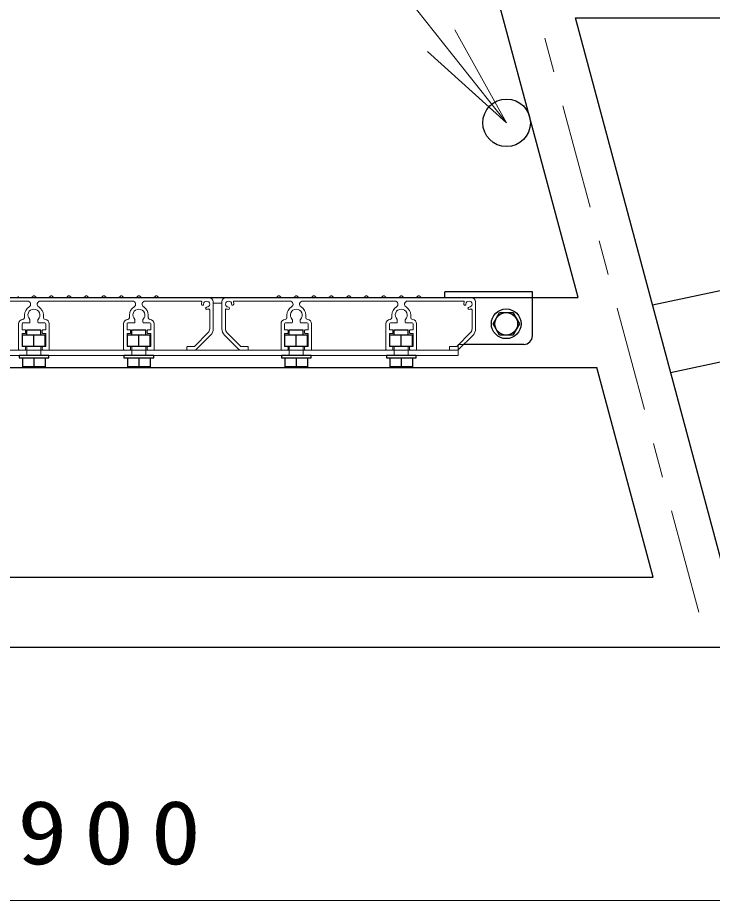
# Model space of a CAD drawing. Units: millimetres on the paper. Extents: x -385 to 0, y -19 to 267.
# Drawn here: x -128.94 to -109.08, y 72.97 to 98.22 of the extents above; entities that cross this region are included whole.
import ezdxf

# ---------------------------------------------------------------- set-up
doc = ezdxf.new("R2010")
doc.units = ezdxf.units.MM
doc.linetypes.add('USER1', pattern=[4.5, 2.5, -2])
doc.linetypes.add('USER2', pattern=[6, 3, -1, 1, -1])
doc.layers.add('LY_1', color=7, linetype='Continuous', lineweight=13)
doc.styles.add('ＭＳ ゴシック', font='')
doc.styles.get('ＭＳ ゴシック').set_extended_font_data('MS Gothic')

# ---------------------------------------------------------------- blocks, each defined once
blk = doc.blocks.new('open_arrow')
at = {"color": 0, "linetype": 'Continuous', "lineweight": -2}
blk.add_lwpolyline([(7.5, 1.25), (0, 0), (7.5, -1.25)], dxfattribs=at)

msp = doc.modelspace()

# ---------------------------------------------------------------- linework, layer by layer
at = {"layer": 'LY_1', "lineweight": 25}
for p, q in [((-112.916, 90.217), (-117.357, 106.792)), ((-112.989, 98.217), (-77.38, 98.217)), ((-108.166, 80.217), (-112.989, 98.217)), ((-110.791, 90.012), (-77.101, 97.173)), ((-110.272, 88.077), (-76.582, 95.239)), ((-148.525, 90.217), (-112.916, 90.217)), ((-115.346, 89.467), (-115.158, 89.792)), ((-115.158, 89.792), (-114.783, 89.792)), ((-114.783, 89.792), (-114.595, 89.467)), ((-115.158, 89.142), (-115.346, 89.467)), ((-114.595, 89.467), (-114.783, 89.142)), ((-128.796, 88.817), (-128.796, 89.142)), ((-128.146, 89.142), (-128.796, 89.142)), ((-128.671, 89.297), (-128.271, 89.297)), ((-128.671, 89.142), (-128.671, 89.297)), ((-128.471, 88.817), (-128.471, 89.142)), ((-128.271, 89.142), (-128.271, 89.297)), ((-128.146, 88.817), (-128.146, 89.142)), ((-125.796, 88.817), (-125.796, 89.142)), ((-125.146, 89.142), (-125.796, 89.142)), ((-125.671, 89.297), (-125.271, 89.297)), ((-125.671, 89.142), (-125.671, 89.297)), ((-125.471, 88.817), (-125.471, 89.142)), ((-125.271, 89.142), (-125.271, 89.297)), ((-125.146, 88.817), (-125.146, 89.142)), ((-121.296, 88.817), (-121.296, 89.142)), ((-120.646, 89.142), (-121.296, 89.142)), ((-121.171, 89.297), (-120.771, 89.297)), ((-121.171, 89.142), (-121.171, 89.297)), ((-120.971, 88.817), (-120.971, 89.142)), ((-120.771, 89.142), (-120.771, 89.297)), ((-120.646, 88.817), (-120.646, 89.142)), ((-118.296, 88.817), (-118.296, 89.142)), ((-117.646, 89.142), (-118.296, 89.142)), ((-118.171, 89.297), (-117.771, 89.297)), ((-118.171, 89.142), (-118.171, 89.297)), ((-117.971, 88.817), (-117.971, 89.142)), ((-117.771, 89.142), (-117.771, 89.297)), ((-117.646, 88.817), (-117.646, 89.142)), ((-114.783, 89.142), (-115.158, 89.142)), ((-128.146, 88.817), (-128.796, 88.817)), ((-125.146, 88.817), (-125.796, 88.817)), ((-120.646, 88.817), (-121.296, 88.817)), ((-117.646, 88.817), (-118.296, 88.817)), ((-128.896, 88.557), (-128.896, 88.497)), ((-128.046, 88.557), (-128.896, 88.557)), ((-128.896, 88.497), (-128.046, 88.497)), ((-128.796, 88.497), (-128.796, 88.232)), ((-128.471, 88.497), (-128.471, 88.232)), ((-128.146, 88.497), (-128.146, 88.232)), ((-128.046, 88.497), (-128.046, 88.557)), ((-125.896, 88.557), (-125.896, 88.497)), ((-125.046, 88.557), (-125.896, 88.557)), ((-125.896, 88.497), (-125.046, 88.497)), ((-125.796, 88.497), (-125.796, 88.232)), ((-125.471, 88.497), (-125.471, 88.232)), ((-125.146, 88.497), (-125.146, 88.232)), ((-125.046, 88.497), (-125.046, 88.557)), ((-121.396, 88.557), (-121.396, 88.497)), ((-120.546, 88.557), (-121.396, 88.557)), ((-121.396, 88.497), (-120.546, 88.497)), ((-121.296, 88.497), (-121.296, 88.232)), ((-120.971, 88.497), (-120.971, 88.232)), ((-120.646, 88.497), (-120.646, 88.232)), ((-120.546, 88.497), (-120.546, 88.557)), ((-118.396, 88.557), (-118.396, 88.497)), ((-117.546, 88.557), (-118.396, 88.557)), ((-118.396, 88.497), (-117.546, 88.497)), ((-118.296, 88.497), (-118.296, 88.232)), ((-117.971, 88.497), (-117.971, 88.232)), ((-117.646, 88.497), (-117.646, 88.232)), ((-117.546, 88.497), (-117.546, 88.557)), ((-147.989, 88.217), (-112.38, 88.217)), ((-128.146, 88.232), (-128.796, 88.232)), ((-125.146, 88.232), (-125.796, 88.232)), ((-120.646, 88.232), (-121.296, 88.232)), ((-117.646, 88.232), (-118.296, 88.232)), ((-110.773, 82.217), (-112.38, 88.217)), ((-146.382, 82.217), (-110.773, 82.217)), ((-157.384, 80.217), (-66.411, 80.217))]:
    msp.add_line(p, q, dxfattribs=at)
at = {"layer": 'LY_1', "linetype": 'USER2'}
msp.add_line((-109.469, 81.217), (-116.322, 106.792), dxfattribs=at)
at = {"layer": 'LY_1'}
for p, q in [((-114.96, 95.217), (-119.55, 100.993)), ((-128.9, 90.217), (-128.935, 90.252)), ((-128.9, 90.217), (-128.541, 90.217)), ((-128.506, 90.252), (-128.541, 90.217)), ((-128.4, 90.217), (-128.435, 90.252)), ((-128.4, 90.217), (-128.041, 90.217)), ((-128.006, 90.252), (-128.041, 90.217)), ((-127.9, 90.217), (-127.935, 90.252)), ((-127.541, 90.217), (-127.9, 90.217)), ((-127.506, 90.252), (-127.541, 90.217)), ((-127.4, 90.217), (-127.435, 90.252)), ((-127.041, 90.217), (-127.4, 90.217)), ((-127.006, 90.252), (-127.041, 90.217)), ((-126.9, 90.217), (-126.935, 90.252)), ((-126.9, 90.217), (-126.541, 90.217)), ((-126.541, 90.217), (-126.506, 90.252)), ((-126.435, 90.252), (-126.4, 90.217)), ((-126.4, 90.217), (-126.041, 90.217)), ((-126.041, 90.217), (-126.006, 90.252)), ((-125.935, 90.252), (-125.9, 90.217)), ((-125.541, 90.217), (-125.9, 90.217)), ((-125.541, 90.217), (-125.506, 90.252)), ((-125.435, 90.252), (-125.4, 90.217)), ((-125.041, 90.217), (-125.4, 90.217)), ((-125.041, 90.217), (-125.006, 90.252)), ((-124.935, 90.252), (-124.9, 90.217)), ((-123.471, 90.217), (-124.9, 90.217)), ((-122.971, 90.217), (-121.541, 90.217)), ((-121.506, 90.252), (-121.541, 90.217)), ((-121.4, 90.217), (-121.435, 90.252)), ((-121.4, 90.217), (-121.041, 90.217)), ((-121.006, 90.252), (-121.041, 90.217)), ((-120.9, 90.217), (-120.935, 90.252)), ((-120.9, 90.217), (-120.541, 90.217)), ((-120.506, 90.252), (-120.541, 90.217)), ((-120.4, 90.217), (-120.435, 90.252)), ((-120.041, 90.217), (-120.4, 90.217)), ((-120.006, 90.252), (-120.041, 90.217)), ((-119.9, 90.217), (-119.935, 90.252)), ((-119.541, 90.217), (-119.9, 90.217)), ((-119.506, 90.252), (-119.541, 90.217)), ((-119.4, 90.217), (-119.435, 90.252)), ((-119.4, 90.217), (-119.041, 90.217)), ((-119.041, 90.217), (-119.006, 90.252)), ((-118.935, 90.252), (-118.9, 90.217)), ((-118.9, 90.217), (-118.541, 90.217)), ((-118.541, 90.217), (-118.506, 90.252)), ((-118.435, 90.252), (-118.4, 90.217)), ((-118.041, 90.217), (-118.4, 90.217)), ((-118.041, 90.217), (-118.006, 90.252)), ((-117.935, 90.252), (-117.9, 90.217)), ((-117.541, 90.217), (-117.9, 90.217)), ((-117.541, 90.217), (-117.506, 90.252)), ((-117.435, 90.252), (-117.4, 90.217)), ((-115.971, 90.217), (-117.4, 90.217)), ((-130.245, 90.117), (-128.654, 90.117)), ((-126.971, 90.117), (-128.288, 90.117)), ((-126.971, 90.117), (-125.654, 90.117)), ((-123.697, 90.117), (-125.288, 90.117)), ((-123.346, 90.092), (-123.346, 89.32)), ((-123.096, 90.092), (-123.096, 89.32)), ((-122.745, 90.117), (-121.154, 90.117)), ((-119.471, 90.117), (-120.788, 90.117)), ((-119.471, 90.117), (-118.154, 90.117)), ((-116.197, 90.117), (-117.788, 90.117)), ((-115.846, 90.092), (-115.846, 89.32)), ((-128.741, 89.717), (-128.741, 89.642)), ((-128.201, 89.717), (-128.201, 89.642)), ((-125.741, 89.717), (-125.741, 89.642)), ((-125.201, 89.717), (-125.201, 89.642)), ((-123.446, 89.32), (-123.446, 89.866)), ((-122.996, 89.32), (-122.996, 89.866)), ((-121.241, 89.717), (-121.241, 89.642)), ((-120.701, 89.717), (-120.701, 89.642)), ((-118.241, 89.717), (-118.241, 89.642)), ((-117.701, 89.717), (-117.701, 89.642)), ((-115.946, 89.32), (-115.946, 89.866)), ((-128.908, 88.732), (-128.908, 89.467)), ((-128.808, 89.307), (-128.808, 89.467)), ((-128.608, 89.492), (-128.783, 89.492)), ((-128.583, 89.517), (-128.583, 89.583)), ((-128.358, 89.517), (-128.358, 89.583)), ((-128.333, 89.492), (-128.158, 89.492)), ((-128.133, 89.307), (-128.133, 89.467)), ((-128.033, 88.732), (-128.033, 89.467)), ((-125.908, 88.732), (-125.908, 89.467)), ((-125.808, 89.307), (-125.808, 89.467)), ((-125.608, 89.492), (-125.783, 89.492)), ((-125.583, 89.517), (-125.583, 89.583)), ((-125.358, 89.517), (-125.358, 89.583)), ((-125.333, 89.492), (-125.158, 89.492)), ((-125.133, 89.307), (-125.133, 89.467)), ((-125.033, 88.732), (-125.033, 89.467)), ((-121.408, 88.732), (-121.408, 89.467)), ((-121.308, 89.307), (-121.308, 89.467)), ((-121.108, 89.492), (-121.283, 89.492)), ((-121.083, 89.517), (-121.083, 89.583)), ((-120.858, 89.517), (-120.858, 89.583)), ((-120.833, 89.492), (-120.658, 89.492)), ((-120.633, 89.307), (-120.633, 89.467)), ((-120.533, 88.732), (-120.533, 89.467)), ((-118.408, 88.732), (-118.408, 89.467)), ((-118.308, 89.307), (-118.308, 89.467)), ((-118.108, 89.492), (-118.283, 89.492)), ((-118.083, 89.517), (-118.083, 89.583)), ((-117.858, 89.517), (-117.858, 89.583)), ((-117.833, 89.492), (-117.658, 89.492)), ((-117.633, 89.307), (-117.633, 89.467)), ((-117.533, 88.732), (-117.533, 89.467)), ((-128.808, 89.177), (-128.808, 88.832)), ((-128.723, 89.292), (-128.793, 89.292)), ((-128.723, 89.192), (-128.793, 89.192)), ((-128.708, 89.277), (-128.708, 89.207)), ((-128.233, 89.277), (-128.233, 89.207)), ((-128.218, 89.292), (-128.148, 89.292)), ((-128.218, 89.192), (-128.148, 89.192)), ((-128.133, 89.177), (-128.133, 88.832)), ((-125.808, 89.177), (-125.808, 88.832)), ((-125.723, 89.292), (-125.793, 89.292)), ((-125.723, 89.192), (-125.793, 89.192)), ((-125.708, 89.277), (-125.708, 89.207)), ((-125.233, 89.277), (-125.233, 89.207)), ((-125.218, 89.292), (-125.148, 89.292)), ((-125.218, 89.192), (-125.148, 89.192)), ((-125.133, 89.177), (-125.133, 88.832)), ((-123.883, 88.821), (-123.49, 89.214)), ((-123.841, 88.721), (-123.419, 89.144)), ((-122.6, 88.721), (-123.022, 89.144)), ((-122.559, 88.821), (-122.952, 89.214)), ((-121.308, 89.177), (-121.308, 88.832)), ((-121.223, 89.292), (-121.293, 89.292)), ((-121.223, 89.192), (-121.293, 89.192)), ((-121.208, 89.277), (-121.208, 89.207)), ((-120.733, 89.277), (-120.733, 89.207)), ((-120.718, 89.292), (-120.648, 89.292)), ((-120.718, 89.192), (-120.648, 89.192)), ((-120.633, 89.177), (-120.633, 88.832)), ((-118.308, 89.177), (-118.308, 88.832)), ((-118.223, 89.292), (-118.293, 89.292)), ((-118.223, 89.192), (-118.293, 89.192)), ((-118.208, 89.277), (-118.208, 89.207)), ((-117.733, 89.277), (-117.733, 89.207)), ((-117.718, 89.292), (-117.648, 89.292)), ((-117.718, 89.192), (-117.648, 89.192)), ((-117.633, 89.177), (-117.633, 88.832)), ((-116.383, 88.821), (-115.99, 89.214)), ((-116.341, 88.721), (-115.919, 89.144)), ((-128.893, 88.717), (-128.723, 88.717)), ((-128.793, 88.817), (-128.723, 88.817)), ((-128.708, 88.732), (-128.708, 88.802)), ((-128.233, 88.732), (-128.233, 88.802)), ((-128.148, 88.817), (-128.218, 88.817)), ((-128.048, 88.717), (-128.218, 88.717)), ((-125.893, 88.717), (-125.723, 88.717)), ((-125.793, 88.817), (-125.723, 88.817)), ((-125.708, 88.732), (-125.708, 88.802)), ((-125.233, 88.732), (-125.233, 88.802)), ((-125.148, 88.817), (-125.218, 88.817)), ((-125.048, 88.717), (-125.218, 88.717)), ((-124.096, 88.732), (-124.096, 88.802)), ((-123.893, 88.817), (-124.081, 88.817)), ((-123.852, 88.717), (-124.081, 88.717)), ((-122.589, 88.717), (-122.361, 88.717)), ((-122.548, 88.817), (-122.361, 88.817)), ((-122.346, 88.732), (-122.346, 88.802)), ((-121.393, 88.717), (-121.223, 88.717)), ((-121.293, 88.817), (-121.223, 88.817)), ((-121.208, 88.732), (-121.208, 88.802)), ((-120.733, 88.732), (-120.733, 88.802)), ((-120.648, 88.817), (-120.718, 88.817)), ((-120.548, 88.717), (-120.718, 88.717)), ((-118.393, 88.717), (-118.223, 88.717)), ((-118.293, 88.817), (-118.223, 88.817)), ((-118.208, 88.732), (-118.208, 88.802)), ((-117.733, 88.732), (-117.733, 88.802)), ((-117.648, 88.817), (-117.718, 88.817)), ((-117.548, 88.717), (-117.718, 88.717)), ((-116.596, 88.732), (-116.596, 88.802)), ((-116.393, 88.817), (-116.581, 88.817)), ((-116.352, 88.717), (-116.581, 88.717)), ((-103.586, 72.975), (-148.586, 72.975))]:
    msp.add_line(p, q, dxfattribs=at)
at = {"layer": 'LY_1', "color": 4, "lineweight": 25}
for p, q in [((-114.221, 90.377), (-116.721, 90.377)), ((-116.721, 90.217), (-116.721, 90.377)), ((-114.221, 89.127), (-114.221, 90.377)), ((-114.471, 88.877), (-116.186, 88.877)), ((-147.916, 80.217), (-108.166, 80.217))]:
    msp.add_line(p, q, dxfattribs=at)
at = {"layer": 'LY_1', "color": 4, "linetype": 'USER1'}
for p, q in [((-114.221, 90.217), (-116.721, 90.217)), ((-116.346, 88.717), (-116.346, 88.877)), ((-116.186, 88.877), (-116.346, 88.877))]:
    msp.add_line(p, q, dxfattribs=at)
at = {"layer": 'LY_1', "color": 4}
for p, q in [((-123.346, 90.057), (-123.096, 90.057)), ((-116.346, 88.717), (-130.721, 88.717)), ((-116.346, 88.557), (-116.346, 88.717)), ((-116.346, 88.557), (-130.721, 88.557))]:
    msp.add_line(p, q, dxfattribs=at)
at = {"layer": 'LY_1', "linetype": 'USER1'}
for p, q in [((-128.671, 88.817), (-128.671, 88.557)), ((-128.271, 88.817), (-128.271, 88.557)), ((-125.671, 88.817), (-125.671, 88.557)), ((-125.271, 88.817), (-125.271, 88.557)), ((-121.171, 88.817), (-121.171, 88.557)), ((-120.771, 88.817), (-120.771, 88.557)), ((-118.171, 88.817), (-118.171, 88.557)), ((-117.771, 88.817), (-117.771, 88.557))]:
    msp.add_line(p, q, dxfattribs=at)
at = {"layer": 'LY_1', "lineweight": 25}
for centre, radius in [((-114.96, 95.217), 0.68), ((-114.971, 89.467), 0.425), ((-114.971, 89.467), 0.325)]:
    msp.add_circle(centre, radius, dxfattribs=at)
at = {"layer": 'LY_1'}
for centre, radius, start, end in [((-128.471, 90.217), 0.05, 45, 135), ((-127.971, 90.217), 0.05, 45, 135), ((-127.471, 90.217), 0.05, 45, 135), ((-126.971, 90.217), 0.05, 45, 135), ((-126.471, 90.217), 0.05, 45, 135), ((-125.971, 90.217), 0.05, 45, 135), ((-125.471, 90.217), 0.05, 45, 135), ((-124.971, 90.217), 0.05, 45, 135), ((-123.471, 90.092), 0.125, 0, 90), ((-122.971, 90.092), 0.125, 90, 180), ((-121.471, 90.217), 0.05, 45, 135), ((-120.971, 90.217), 0.05, 45, 135), ((-120.471, 90.217), 0.05, 45, 135), ((-119.971, 90.217), 0.05, 45, 135), ((-119.471, 90.217), 0.05, 45, 135), ((-118.971, 90.217), 0.05, 45, 135), ((-118.471, 90.217), 0.05, 45, 135), ((-117.971, 90.217), 0.05, 45, 135), ((-117.471, 90.217), 0.05, 45, 135), ((-115.971, 90.092), 0.125, 0, 90), ((-128.471, 89.717), 0.27, 120.5584, 180), ((-128.654, 90.027), 0.09, 300.5584, 90), ((-128.288, 90.027), 0.09, 90, 239.4416), ((-128.471, 89.717), 0.27, 0, 59.4416), ((-125.471, 89.717), 0.27, 120.5584, 180), ((-125.654, 90.027), 0.09, 300.5584, 90), ((-125.288, 90.027), 0.09, 90, 239.4416), ((-125.471, 89.717), 0.27, 0, 59.4416), ((-123.697, 90.092), 0.025, 339.0752, 90), ((-123.533, 90.029), 0.15, 159.0752, 179.7425), ((-123.652, 90.03), 0.0312, 179.7425, 359.7425), ((-123.533, 90.029), 0.0875, 270.2575, 179.7425), ((-123.533, 89.911), 0.0312, 90.2575, 270.2575), ((-123.533, 90.029), 0.15, 270.2575, 290.9248), ((-123.471, 89.866), 0.025, 0, 110.9248), ((-122.908, 90.029), 0.0875, 0.2575, 269.7425), ((-122.971, 89.866), 0.025, 69.0752, 180), ((-122.908, 90.029), 0.15, 249.0752, 269.7425), ((-122.909, 89.911), 0.0312, 269.7425, 89.7425), ((-122.789, 90.03), 0.0312, 180.2575, 0.2575), ((-122.745, 90.092), 0.025, 90, 200.9248), ((-122.908, 90.029), 0.15, 0.2575, 20.9248), ((-120.971, 89.717), 0.27, 120.5584, 180), ((-121.154, 90.027), 0.09, 300.5584, 90), ((-120.788, 90.027), 0.09, 90, 239.4416), ((-120.971, 89.717), 0.27, 0, 59.4416), ((-117.971, 89.717), 0.27, 120.5584, 180), ((-118.154, 90.027), 0.09, 300.5584, 90), ((-117.788, 90.027), 0.09, 90, 239.4416), ((-117.971, 89.717), 0.27, 0, 59.4416), ((-116.197, 90.092), 0.025, 339.0752, 90), ((-116.033, 90.029), 0.15, 159.0752, 179.7425), ((-116.152, 90.03), 0.0312, 179.7425, 359.7425), ((-116.033, 90.029), 0.0875, 270.2575, 179.7425), ((-116.033, 89.911), 0.0312, 90.2575, 270.2575), ((-116.033, 90.029), 0.15, 270.2575, 290.9248), ((-115.971, 89.866), 0.025, 0, 110.9248), ((-128.791, 89.642), 0.05, 272.4563, 0), ((-128.471, 89.717), 0.17, 313.566, 226.434), ((-128.151, 89.642), 0.05, 180, 267.5437), ((-125.791, 89.642), 0.05, 272.4563, 0), ((-125.471, 89.717), 0.17, 313.566, 226.434), ((-125.151, 89.642), 0.05, 180, 267.5437), ((-121.291, 89.642), 0.05, 272.4563, 0), ((-120.971, 89.717), 0.17, 313.566, 226.434), ((-120.651, 89.642), 0.05, 180, 267.5437), ((-118.291, 89.642), 0.05, 272.4563, 0), ((-117.971, 89.717), 0.17, 313.566, 226.434), ((-117.651, 89.642), 0.05, 180, 267.5437), ((-128.783, 89.467), 0.125, 92.4563, 180), ((-128.783, 89.467), 0.025, 90, 180), ((-128.608, 89.517), 0.025, 270, 0), ((-128.598, 89.583), 0.015, 0, 46.434), ((-128.343, 89.583), 0.015, 133.566, 180), ((-128.333, 89.517), 0.025, 180, 270), ((-128.158, 89.467), 0.025, 0, 90), ((-128.158, 89.467), 0.125, 0, 87.5437), ((-125.783, 89.467), 0.125, 92.4563, 180), ((-125.783, 89.467), 0.025, 90, 180), ((-125.608, 89.517), 0.025, 270, 0), ((-125.598, 89.583), 0.015, 0, 46.434), ((-125.343, 89.583), 0.015, 133.566, 180), ((-125.333, 89.517), 0.025, 180, 270), ((-125.158, 89.467), 0.025, 0, 90), ((-125.158, 89.467), 0.125, 0, 87.5437), ((-121.283, 89.467), 0.125, 92.4563, 180), ((-121.283, 89.467), 0.025, 90, 180), ((-121.108, 89.517), 0.025, 270, 0), ((-121.098, 89.583), 0.015, 0, 46.434), ((-120.843, 89.583), 0.015, 133.566, 180), ((-120.833, 89.517), 0.025, 180, 270), ((-120.658, 89.467), 0.025, 0, 90), ((-120.658, 89.467), 0.125, 0, 87.5437), ((-118.283, 89.467), 0.125, 92.4563, 180), ((-118.283, 89.467), 0.025, 90, 180), ((-118.108, 89.517), 0.025, 270, 0), ((-118.098, 89.583), 0.015, 0, 46.434), ((-117.843, 89.583), 0.015, 133.566, 180), ((-117.833, 89.517), 0.025, 180, 270), ((-117.658, 89.467), 0.025, 0, 90), ((-117.658, 89.467), 0.125, 0, 87.5437), ((-128.793, 89.307), 0.015, 180, 270), ((-128.793, 89.177), 0.015, 90, 180), ((-128.723, 89.277), 0.015, 0, 90), ((-128.723, 89.207), 0.015, 270, 0), ((-128.218, 89.277), 0.015, 90, 180), ((-128.218, 89.207), 0.015, 180, 270), ((-128.148, 89.307), 0.015, 270, 0), ((-128.148, 89.177), 0.015, 0, 90), ((-125.793, 89.307), 0.015, 180, 270), ((-125.793, 89.177), 0.015, 90, 180), ((-125.723, 89.277), 0.015, 0, 90), ((-125.723, 89.207), 0.015, 270, 0), ((-125.218, 89.277), 0.015, 90, 180), ((-125.218, 89.207), 0.015, 180, 270), ((-125.148, 89.307), 0.015, 270, 0), ((-125.148, 89.177), 0.015, 0, 90), ((-123.596, 89.32), 0.15, 315, 0), ((-123.596, 89.32), 0.25, 315, 0), ((-122.846, 89.32), 0.25, 180, 225), ((-122.846, 89.32), 0.15, 180, 225), ((-121.293, 89.307), 0.015, 180, 270), ((-121.293, 89.177), 0.015, 90, 180), ((-121.223, 89.277), 0.015, 0, 90), ((-121.223, 89.207), 0.015, 270, 0), ((-120.718, 89.277), 0.015, 90, 180), ((-120.718, 89.207), 0.015, 180, 270), ((-120.648, 89.307), 0.015, 270, 0), ((-120.648, 89.177), 0.015, 0, 90), ((-118.293, 89.307), 0.015, 180, 270), ((-118.293, 89.177), 0.015, 90, 180), ((-118.223, 89.277), 0.015, 0, 90), ((-118.223, 89.207), 0.015, 270, 0), ((-117.718, 89.277), 0.015, 90, 180), ((-117.718, 89.207), 0.015, 180, 270), ((-117.648, 89.307), 0.015, 270, 0), ((-117.648, 89.177), 0.015, 0, 90), ((-116.096, 89.32), 0.15, 315, 0), ((-116.096, 89.32), 0.25, 315, 0), ((-128.893, 88.732), 0.015, 180, 270), ((-128.793, 88.832), 0.015, 180, 270), ((-128.723, 88.802), 0.015, 0, 90), ((-128.723, 88.732), 0.015, 270, 0), ((-128.218, 88.802), 0.015, 90, 180), ((-128.218, 88.732), 0.015, 180, 270), ((-128.148, 88.832), 0.015, 270, 0), ((-128.048, 88.732), 0.015, 270, 0), ((-125.893, 88.732), 0.015, 180, 270), ((-125.793, 88.832), 0.015, 180, 270), ((-125.723, 88.802), 0.015, 0, 90), ((-125.723, 88.732), 0.015, 270, 0), ((-125.218, 88.802), 0.015, 90, 180), ((-125.218, 88.732), 0.015, 180, 270), ((-125.148, 88.832), 0.015, 270, 0), ((-125.048, 88.732), 0.015, 270, 0), ((-124.081, 88.802), 0.015, 90, 180), ((-124.081, 88.732), 0.015, 180, 270), ((-123.893, 88.832), 0.015, 270, 315), ((-123.852, 88.732), 0.015, 270, 315), ((-122.589, 88.732), 0.015, 225, 270), ((-122.548, 88.832), 0.015, 225, 270), ((-122.361, 88.802), 0.015, 0, 90), ((-122.361, 88.732), 0.015, 270, 0), ((-121.393, 88.732), 0.015, 180, 270), ((-121.293, 88.832), 0.015, 180, 270), ((-121.223, 88.802), 0.015, 0, 90), ((-121.223, 88.732), 0.015, 270, 0), ((-120.718, 88.802), 0.015, 90, 180), ((-120.718, 88.732), 0.015, 180, 270), ((-120.648, 88.832), 0.015, 270, 0), ((-120.548, 88.732), 0.015, 270, 0), ((-118.393, 88.732), 0.015, 180, 270), ((-118.293, 88.832), 0.015, 180, 270), ((-118.223, 88.802), 0.015, 0, 90), ((-118.223, 88.732), 0.015, 270, 0), ((-117.718, 88.802), 0.015, 90, 180), ((-117.718, 88.732), 0.015, 180, 270), ((-117.648, 88.832), 0.015, 270, 0), ((-117.548, 88.732), 0.015, 270, 0), ((-116.581, 88.802), 0.015, 90, 180), ((-116.581, 88.732), 0.015, 180, 270), ((-116.393, 88.832), 0.015, 270, 315), ((-116.352, 88.732), 0.015, 270, 315)]:
    msp.add_arc(centre, radius, start, end, dxfattribs=at)
at = {"layer": 'LY_1', "color": 4, "lineweight": 25}
msp.add_arc((-114.471, 89.127), 0.25, 270, 0, dxfattribs=at)

# ---------------------------------------------------------------- block references
at = {"layer": 'LY_1', "xscale": 0.4, "yscale": 0.4, "rotation": 128.5}
msp.add_blockref('open_arrow', (-114.96, 95.217), dxfattribs=at)

# ---------------------------------------------------------------- texts
at = {"layer": 'LY_1', "insert": (-126.086, 73.975), "char_height": 1.833, "attachment_point": 8, "style": 'ＭＳ ゴシック'}
msp.add_mtext('\\T1.33;\\W1.15;900', dxfattribs=at)

doc.saveas('drawing.dxf')
